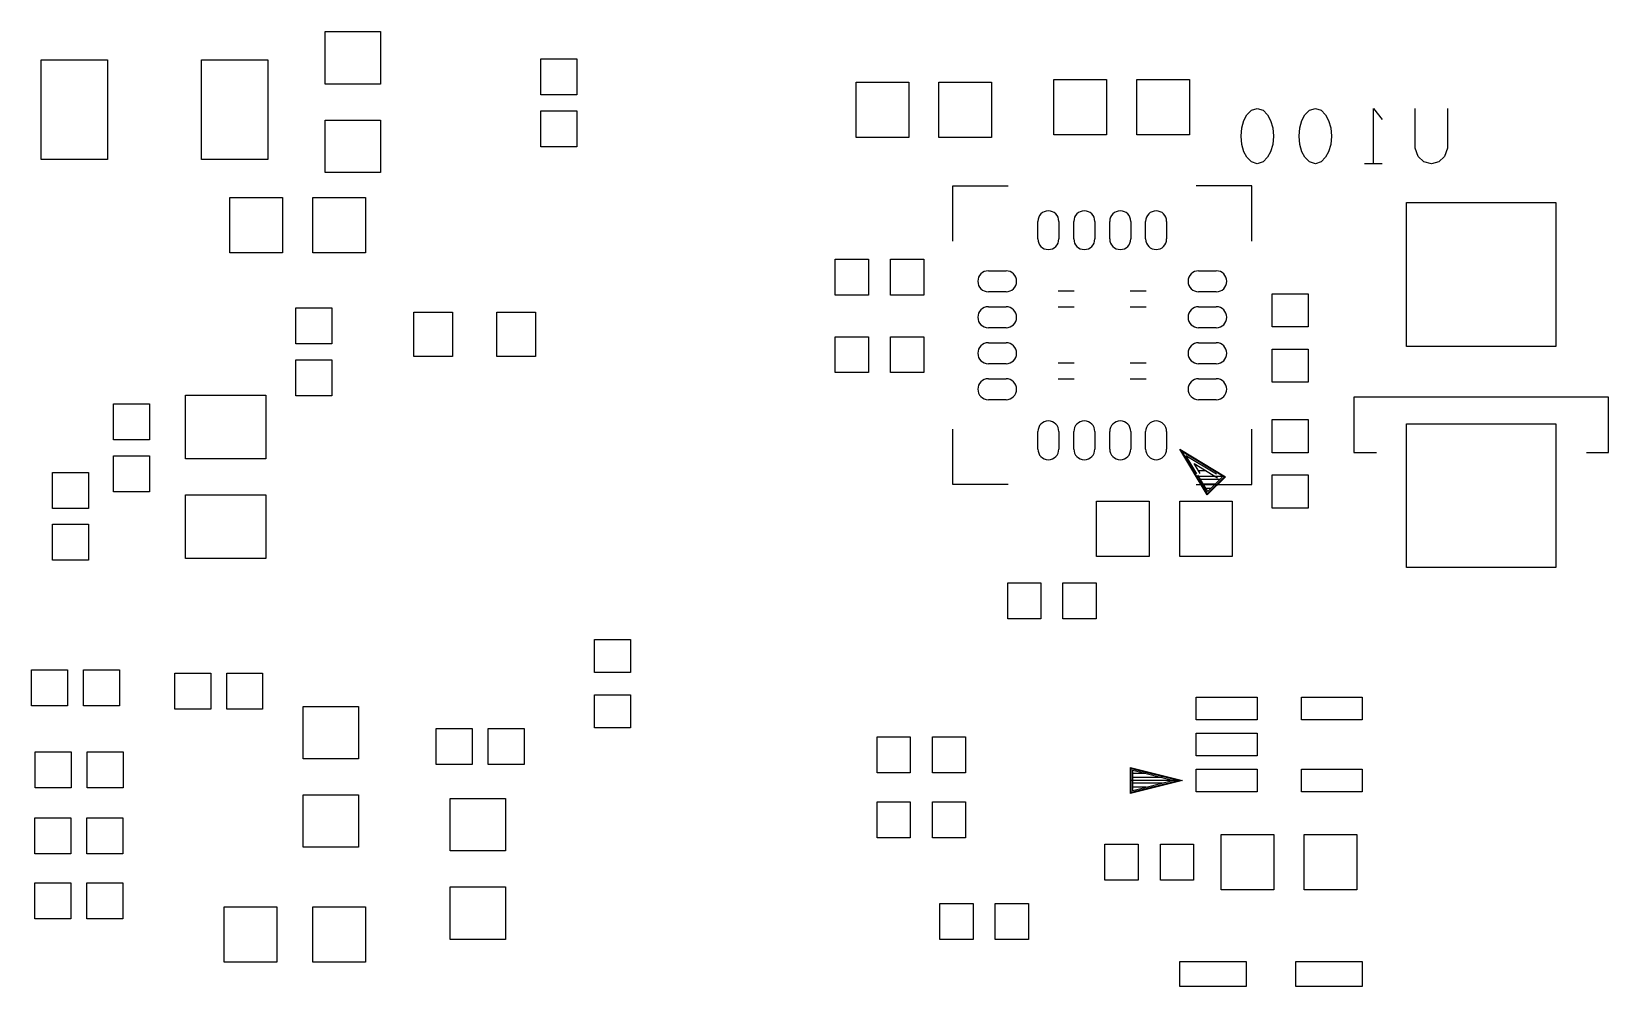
# Model space of a CAD drawing. Header units: millimetres. Extents: x -190 to 348, y -330 to 190.
# Drawn here: x 46.75 to 75.25, y -92.86 to -75.59 of the extents above; entities that cross this region are included whole.
import ezdxf

# ---------------------------------------------------------------- set-up
doc = ezdxf.new("R2010")
doc.units = ezdxf.units.MM
doc.layers.add('4_SIKCREN_BOTTOM_', color=7, linetype='Continuous')
doc.layers.add('5_SOLDER_PASTE_BOTTOM_', color=7, linetype='Continuous')

msp = doc.modelspace()

# ---------------------------------------------------------------- linework, layer by layer
at = {"layer": '4_SIKCREN_BOTTOM_', "color": 7}
for p, q in [((68.621, -77.333), (68.661, -77.201)), ((68.661, -77.201), (68.715, -77.099)), ((68.715, -77.099), (68.796, -77.015)), ((68.796, -77.015), (68.903, -76.982)), ((68.903, -76.982), (69.009, -77.015)), ((69.009, -77.015), (69.088, -77.099)), ((69.088, -77.099), (69.141, -77.201)), ((69.141, -77.201), (69.182, -77.333)), ((69.67, -77.333), (69.71, -77.201)), ((69.71, -77.201), (69.764, -77.099)), ((69.764, -77.099), (69.845, -77.015)), ((69.845, -77.015), (69.952, -76.982)), ((69.952, -76.982), (70.058, -77.015)), ((70.058, -77.015), (70.137, -77.099)), ((70.137, -77.099), (70.19, -77.201)), ((70.19, -77.201), (70.231, -77.333)), ((71.001, -76.982), (71.161, -77.183)), ((71.001, -77.983), (71.001, -76.982)), ((71.755, -77.701), (71.755, -76.982)), ((72.342, -76.982), (72.342, -77.701)), ((68.608, -77.483), (68.621, -77.333)), ((68.621, -77.633), (68.608, -77.483)), ((69.182, -77.333), (69.195, -77.483)), ((69.195, -77.483), (69.182, -77.633)), ((69.657, -77.483), (69.67, -77.333)), ((69.67, -77.633), (69.657, -77.483)), ((70.231, -77.333), (70.244, -77.483)), ((70.244, -77.483), (70.231, -77.633)), ((68.661, -77.767), (68.621, -77.633)), ((68.715, -77.866), (68.661, -77.767)), ((69.141, -77.767), (69.088, -77.866)), ((69.182, -77.633), (69.141, -77.767)), ((69.71, -77.767), (69.67, -77.633)), ((69.764, -77.866), (69.71, -77.767)), ((70.19, -77.767), (70.137, -77.866)), ((70.231, -77.633), (70.19, -77.767)), ((71.808, -77.851), (71.755, -77.701)), ((72.342, -77.701), (72.288, -77.851)), ((68.796, -77.95), (68.715, -77.866)), ((68.903, -77.983), (68.796, -77.95)), ((69.009, -77.95), (68.903, -77.983)), ((69.088, -77.866), (69.009, -77.95)), ((69.845, -77.95), (69.764, -77.866)), ((69.952, -77.983), (69.845, -77.95)), ((70.058, -77.95), (69.952, -77.983)), ((70.137, -77.866), (70.058, -77.95)), ((71.161, -77.983), (70.841, -77.983)), ((71.915, -77.95), (71.808, -77.851)), ((72.05, -77.983), (71.915, -77.95)), ((72.182, -77.95), (72.05, -77.983)), ((72.288, -77.851), (72.182, -77.95)), ((63.401, -78.384), (64.399, -78.384)), ((63.401, -79.385), (63.401, -78.384)), ((68.801, -78.384), (67.8, -78.384)), ((68.801, -79.385), (68.801, -78.384)), ((70.65, -82.205), (70.65, -83.203)), ((75.25, -82.205), (70.65, -82.205)), ((75.25, -83.203), (75.25, -82.205)), ((63.401, -83.784), (63.401, -82.784)), ((68.801, -83.784), (68.801, -82.784)), ((67.503, -83.147), (68.329, -83.642)), ((67.998, -83.972), (67.503, -83.147)), ((67.805, -83.627), (67.539, -83.182)), ((67.539, -83.182), (68.308, -83.645)), ((70.65, -83.203), (71.059, -83.203)), ((74.851, -83.203), (75.25, -83.203)), ((67.81, -83.589), (67.612, -83.256)), ((67.612, -83.256), (68.163, -83.589)), ((67.869, -83.586), (67.762, -83.406)), ((67.762, -83.406), (68.184, -83.66)), ((64.399, -83.784), (63.401, -83.784)), ((67.8, -83.784), (68.801, -83.784)), ((68.001, -83.952), (67.805, -83.627)), ((68.301, -83.64), (67.813, -83.64)), ((68.006, -83.911), (67.826, -83.612)), ((67.981, -83.538), (67.841, -83.538)), ((68.224, -83.69), (67.871, -83.69)), ((68.141, -83.774), (67.922, -83.774)), ((68.329, -83.642), (67.998, -83.972)), ((68.308, -83.645), (68.001, -83.952)), ((68.265, -83.65), (68.006, -83.911)), ((68.057, -83.858), (67.973, -83.858)), ((66.612, -88.9), (67.549, -89.134)), ((66.612, -89.367), (66.612, -88.9)), ((66.624, -89.134), (66.624, -88.918)), ((66.624, -88.918), (67.495, -89.134)), ((67.549, -89.134), (66.612, -89.367)), ((66.624, -89.352), (66.624, -89.134)), ((67.495, -89.134), (66.624, -89.352)), ((67.498, -89.134), (66.624, -89.134)), ((66.65, -89.134), (66.65, -88.948)), ((66.65, -88.948), (67.391, -89.134)), ((66.891, -89.009), (66.65, -89.009)), ((67.188, -89.083), (66.65, -89.083)), ((66.65, -89.319), (66.65, -89.134)), ((67.391, -89.134), (66.65, -89.319)), ((67.188, -89.184), (66.65, -89.184)), ((66.891, -89.258), (66.65, -89.258))]:
    msp.add_line(p, q, dxfattribs=at)
at = {"layer": '5_SOLDER_PASTE_BOTTOM_', "color": 4}
for p, q in [((52.055, -76.543), (52.055, -75.593)), ((52.055, -75.593), (53.055, -75.593)), ((53.055, -75.593), (53.055, -76.543)), ((55.951, -76.738), (55.951, -76.088)), ((55.951, -76.088), (56.601, -76.088)), ((56.601, -76.088), (56.601, -76.738)), ((46.921, -77.905), (46.921, -76.105)), ((46.921, -76.105), (48.121, -76.105)), ((48.121, -76.105), (48.121, -77.905)), ((49.819, -77.905), (49.819, -76.105)), ((49.819, -76.105), (51.019, -76.105)), ((51.019, -76.105), (51.019, -77.905)), ((53.055, -76.543), (52.055, -76.543)), ((61.651, -77.51), (61.651, -76.51)), ((61.651, -76.51), (62.601, -76.51)), ((62.601, -76.51), (62.601, -77.51)), ((63.149, -77.51), (63.149, -76.51)), ((63.149, -76.51), (64.099, -76.51)), ((64.099, -76.51), (64.099, -77.51)), ((65.225, -77.459), (65.225, -76.459)), ((65.225, -76.459), (66.175, -76.459)), ((66.175, -76.459), (66.175, -77.459)), ((66.726, -77.459), (66.726, -76.459)), ((66.726, -76.459), (67.676, -76.459)), ((67.676, -76.459), (67.676, -77.459)), ((56.601, -76.738), (55.951, -76.738)), ((52.055, -78.143), (52.055, -77.193)), ((52.055, -77.193), (53.055, -77.193)), ((53.055, -77.193), (53.055, -78.143)), ((55.951, -77.678), (55.951, -77.028)), ((55.951, -77.028), (56.601, -77.028)), ((56.601, -77.028), (56.601, -77.678)), ((62.601, -77.51), (61.651, -77.51)), ((64.099, -77.51), (63.149, -77.51)), ((66.175, -77.459), (65.225, -77.459)), ((67.676, -77.459), (66.726, -77.459)), ((56.601, -77.678), (55.951, -77.678)), ((48.121, -77.905), (46.921, -77.905)), ((51.019, -77.905), (49.819, -77.905)), ((53.055, -78.143), (52.055, -78.143)), ((50.33, -79.593), (50.33, -78.593)), ((50.33, -78.593), (51.28, -78.593)), ((51.28, -78.593), (51.28, -79.593)), ((51.831, -79.593), (51.831, -78.593)), ((51.831, -78.593), (52.781, -78.593)), ((52.781, -78.593), (52.781, -79.593)), ((71.599, -81.285), (71.599, -78.685)), ((71.599, -78.685), (74.299, -78.685)), ((74.299, -78.685), (74.299, -81.285)), ((64.936, -79.344), (64.936, -79.025)), ((65.316, -79.025), (65.316, -79.344)), ((65.586, -79.344), (65.586, -79.025)), ((65.966, -79.025), (65.966, -79.344)), ((66.236, -79.344), (66.236, -79.025)), ((66.616, -79.025), (66.616, -79.344)), ((66.884, -79.344), (66.884, -79.025)), ((67.264, -79.025), (67.264, -79.344)), ((51.28, -79.593), (50.33, -79.593)), ((52.781, -79.593), (51.831, -79.593)), ((61.275, -80.358), (61.275, -79.708)), ((61.275, -79.708), (61.875, -79.708)), ((61.875, -79.708), (61.875, -80.358)), ((62.275, -80.358), (62.275, -79.708)), ((62.275, -79.708), (62.875, -79.708)), ((62.875, -79.708), (62.875, -80.358)), ((64.041, -79.919), (64.361, -79.919)), ((67.841, -79.919), (68.161, -79.919)), ((61.875, -80.358), (61.275, -80.358)), ((62.875, -80.358), (62.275, -80.358)), ((64.361, -80.299), (64.041, -80.299)), ((65.593, -80.289), (65.306, -80.289)), ((66.893, -80.289), (66.606, -80.289)), ((68.161, -80.299), (67.841, -80.299)), ((69.174, -80.935), (69.174, -80.335)), ((69.174, -80.335), (69.824, -80.335)), ((69.824, -80.335), (69.824, -80.935)), ((51.524, -81.239), (51.524, -80.589)), ((51.524, -80.589), (52.174, -80.589)), ((52.174, -80.589), (52.174, -81.239)), ((64.041, -80.569), (64.361, -80.569)), ((65.593, -80.576), (65.306, -80.576)), ((66.893, -80.576), (66.606, -80.576)), ((67.841, -80.569), (68.161, -80.569)), ((53.655, -81.469), (53.655, -80.669)), ((53.655, -80.669), (54.355, -80.669)), ((54.355, -80.669), (54.355, -81.469)), ((55.154, -81.469), (55.154, -80.669)), ((55.154, -80.669), (55.854, -80.669)), ((55.854, -80.669), (55.854, -81.469)), ((64.361, -80.949), (64.041, -80.949)), ((68.161, -80.949), (67.841, -80.949)), ((69.824, -80.935), (69.174, -80.935)), ((61.275, -81.76), (61.275, -81.11)), ((61.275, -81.11), (61.875, -81.11)), ((61.875, -81.11), (61.875, -81.76)), ((62.275, -81.76), (62.275, -81.11)), ((62.275, -81.11), (62.875, -81.11)), ((62.875, -81.11), (62.875, -81.76)), ((64.041, -81.22), (64.361, -81.22)), ((67.841, -81.22), (68.161, -81.22)), ((52.174, -81.239), (51.524, -81.239)), ((54.355, -81.469), (53.655, -81.469)), ((55.854, -81.469), (55.154, -81.469)), ((69.174, -81.933), (69.174, -81.333)), ((69.174, -81.333), (69.824, -81.333)), ((69.824, -81.333), (69.824, -81.933)), ((74.299, -81.285), (71.599, -81.285)), ((51.524, -82.179), (51.524, -81.529)), ((51.524, -81.529), (52.174, -81.529)), ((52.174, -81.529), (52.174, -82.179)), ((61.875, -81.76), (61.275, -81.76)), ((62.875, -81.76), (62.275, -81.76)), ((64.361, -81.6), (64.041, -81.6)), ((65.593, -81.59), (65.306, -81.59)), ((66.893, -81.59), (66.606, -81.59)), ((68.161, -81.6), (67.841, -81.6)), ((64.041, -81.87), (64.361, -81.87)), ((65.593, -81.877), (65.306, -81.877)), ((66.893, -81.877), (66.606, -81.877)), ((67.841, -81.87), (68.161, -81.87)), ((69.824, -81.933), (69.174, -81.933)), ((48.23, -82.974), (48.23, -82.324)), ((48.23, -82.324), (48.88, -82.324)), ((48.88, -82.324), (48.88, -82.974)), ((49.529, -83.318), (49.529, -82.168)), ((49.529, -82.168), (50.979, -82.168)), ((50.979, -82.168), (50.979, -83.318)), ((52.174, -82.179), (51.524, -82.179)), ((64.361, -82.25), (64.041, -82.25)), ((68.161, -82.25), (67.841, -82.25)), ((69.174, -83.208), (69.174, -82.608)), ((69.174, -82.608), (69.824, -82.608)), ((69.824, -82.608), (69.824, -83.208)), ((64.936, -83.144), (64.936, -82.824)), ((65.316, -82.824), (65.316, -83.144)), ((65.586, -83.144), (65.586, -82.824)), ((65.966, -82.824), (65.966, -83.144)), ((66.236, -83.144), (66.236, -82.824)), ((66.616, -82.824), (66.616, -83.144)), ((66.884, -83.144), (66.884, -82.824)), ((67.264, -82.824), (67.264, -83.144)), ((71.599, -85.285), (71.599, -82.685)), ((71.599, -82.685), (74.299, -82.685)), ((74.299, -82.685), (74.299, -85.285)), ((48.88, -82.974), (48.23, -82.974)), ((69.824, -83.208), (69.174, -83.208)), ((48.23, -83.914), (48.23, -83.264)), ((48.23, -83.264), (48.88, -83.264)), ((48.88, -83.264), (48.88, -83.914)), ((50.979, -83.318), (49.529, -83.318)), ((47.125, -84.214), (47.125, -83.564)), ((47.125, -83.564), (47.775, -83.564)), ((47.775, -83.564), (47.775, -84.214)), ((69.174, -84.209), (69.174, -83.609)), ((69.174, -83.609), (69.824, -83.609)), ((69.824, -83.609), (69.824, -84.209)), ((48.88, -83.914), (48.23, -83.914)), ((49.529, -85.119), (49.529, -83.969)), ((49.529, -83.969), (50.979, -83.969)), ((50.979, -83.969), (50.979, -85.119)), ((65.999, -85.085), (65.999, -84.085)), ((65.999, -84.085), (66.949, -84.085)), ((66.949, -84.085), (66.949, -85.085)), ((67.5, -85.085), (67.5, -84.085)), ((67.5, -84.085), (68.45, -84.085)), ((68.45, -84.085), (68.45, -85.085)), ((47.775, -84.214), (47.125, -84.214)), ((69.824, -84.209), (69.174, -84.209)), ((47.125, -85.153), (47.125, -84.503)), ((47.125, -84.503), (47.775, -84.503)), ((47.775, -84.503), (47.775, -85.153)), ((47.775, -85.153), (47.125, -85.153)), ((50.979, -85.119), (49.529, -85.119)), ((66.949, -85.085), (65.999, -85.085)), ((68.45, -85.085), (67.5, -85.085)), ((74.299, -85.285), (71.599, -85.285)), ((64.391, -86.21), (64.391, -85.56)), ((64.391, -85.56), (64.991, -85.56)), ((64.991, -85.56), (64.991, -86.21)), ((65.389, -86.21), (65.389, -85.56)), ((65.389, -85.56), (65.989, -85.56)), ((65.989, -85.56), (65.989, -86.21)), ((64.991, -86.21), (64.391, -86.21)), ((65.989, -86.21), (65.389, -86.21)), ((56.924, -87.183), (56.924, -86.583)), ((56.924, -86.583), (57.574, -86.583)), ((57.574, -86.583), (57.574, -87.183)), ((46.746, -87.785), (46.746, -87.135)), ((46.746, -87.135), (47.396, -87.135)), ((47.396, -87.135), (47.396, -87.785)), ((47.686, -87.785), (47.686, -87.135)), ((47.686, -87.135), (48.336, -87.135)), ((48.336, -87.135), (48.336, -87.785)), ((49.335, -87.843), (49.335, -87.193)), ((49.335, -87.193), (49.985, -87.193)), ((49.985, -87.193), (49.985, -87.843)), ((50.274, -87.843), (50.274, -87.193)), ((50.274, -87.193), (50.924, -87.193)), ((50.924, -87.193), (50.924, -87.843)), ((57.574, -87.183), (56.924, -87.183)), ((47.396, -87.785), (46.746, -87.785)), ((48.336, -87.785), (47.686, -87.785)), ((56.924, -88.184), (56.924, -87.584)), ((56.924, -87.584), (57.574, -87.584)), ((57.574, -87.584), (57.574, -88.184)), ((67.799, -88.038), (67.799, -87.628)), ((67.799, -87.628), (68.899, -87.628)), ((68.899, -87.628), (68.899, -88.038)), ((69.699, -88.038), (69.699, -87.628)), ((69.699, -87.628), (70.799, -87.628)), ((70.799, -87.628), (70.799, -88.038)), ((49.985, -87.843), (49.335, -87.843)), ((50.924, -87.843), (50.274, -87.843)), ((51.654, -88.745), (51.654, -87.795)), ((51.654, -87.795), (52.654, -87.795)), ((52.654, -87.795), (52.654, -88.745)), ((68.899, -88.038), (67.799, -88.038)), ((70.799, -88.038), (69.699, -88.038)), ((54.059, -88.844), (54.059, -88.194)), ((54.059, -88.194), (54.709, -88.194)), ((54.709, -88.194), (54.709, -88.844)), ((55.001, -88.844), (55.001, -88.194)), ((55.001, -88.194), (55.651, -88.194)), ((55.651, -88.194), (55.651, -88.844)), ((57.574, -88.184), (56.924, -88.184)), ((62.029, -88.994), (62.029, -88.344)), ((62.029, -88.344), (62.629, -88.344)), ((62.629, -88.344), (62.629, -88.994)), ((63.03, -88.994), (63.03, -88.344)), ((63.03, -88.344), (63.63, -88.344)), ((63.63, -88.344), (63.63, -88.994)), ((67.799, -88.688), (67.799, -88.278)), ((67.799, -88.278), (68.899, -88.278)), ((68.899, -88.278), (68.899, -88.688)), ((46.81, -89.268), (46.81, -88.618)), ((46.81, -88.618), (47.46, -88.618)), ((47.46, -88.618), (47.46, -89.268)), ((47.75, -89.268), (47.75, -88.618)), ((47.75, -88.618), (48.4, -88.618)), ((48.4, -88.618), (48.4, -89.268)), ((52.654, -88.745), (51.654, -88.745)), ((54.709, -88.844), (54.059, -88.844)), ((55.651, -88.844), (55.001, -88.844)), ((68.899, -88.688), (67.799, -88.688)), ((67.799, -89.339), (67.799, -88.929)), ((67.799, -88.929), (68.899, -88.929)), ((68.899, -88.929), (68.899, -89.339)), ((69.699, -89.339), (69.699, -88.929)), ((69.699, -88.929), (70.799, -88.929)), ((70.799, -88.929), (70.799, -89.339)), ((62.629, -88.994), (62.029, -88.994)), ((63.63, -88.994), (63.03, -88.994)), ((47.46, -89.268), (46.81, -89.268)), ((48.4, -89.268), (47.75, -89.268)), ((51.654, -90.343), (51.654, -89.393)), ((51.654, -89.393), (52.654, -89.393)), ((52.654, -89.393), (52.654, -90.343)), ((54.316, -90.409), (54.316, -89.459)), ((54.316, -89.459), (55.316, -89.459)), ((55.316, -89.459), (55.316, -90.409)), ((68.899, -89.339), (67.799, -89.339)), ((70.799, -89.339), (69.699, -89.339)), ((62.029, -90.17), (62.029, -89.52)), ((62.029, -89.52), (62.629, -89.52)), ((62.629, -89.52), (62.629, -90.17)), ((63.03, -90.17), (63.03, -89.52)), ((63.03, -89.52), (63.63, -89.52)), ((63.63, -89.52), (63.63, -90.17)), ((46.805, -90.459), (46.805, -89.809)), ((46.805, -89.809), (47.455, -89.809)), ((47.455, -89.809), (47.455, -90.459)), ((47.745, -90.459), (47.745, -89.809)), ((47.745, -89.809), (48.394, -89.809)), ((48.394, -89.809), (48.394, -90.459)), ((52.654, -90.343), (51.654, -90.343)), ((62.629, -90.17), (62.029, -90.17)), ((63.63, -90.17), (63.03, -90.17)), ((66.149, -90.934), (66.149, -90.284)), ((66.149, -90.284), (66.749, -90.284)), ((66.749, -90.284), (66.749, -90.934)), ((67.15, -90.934), (67.15, -90.284)), ((67.15, -90.284), (67.75, -90.284)), ((67.75, -90.284), (67.75, -90.934)), ((68.25, -91.109), (68.25, -90.109)), ((68.25, -90.109), (69.2, -90.109)), ((69.2, -90.109), (69.2, -91.109)), ((69.751, -91.109), (69.751, -90.109)), ((69.751, -90.109), (70.701, -90.109)), ((70.701, -90.109), (70.701, -91.109)), ((47.455, -90.459), (46.805, -90.459)), ((48.394, -90.459), (47.745, -90.459)), ((55.316, -90.409), (54.316, -90.409)), ((46.805, -91.633), (46.805, -90.983)), ((46.805, -90.983), (47.455, -90.983)), ((47.455, -90.983), (47.455, -91.633)), ((47.745, -91.633), (47.745, -90.983)), ((47.745, -90.983), (48.394, -90.983)), ((48.394, -90.983), (48.394, -91.633)), ((54.316, -92.009), (54.316, -91.059)), ((54.316, -91.059), (55.316, -91.059)), ((55.316, -91.059), (55.316, -92.009)), ((66.749, -90.934), (66.149, -90.934)), ((67.75, -90.934), (67.15, -90.934)), ((69.2, -91.109), (68.25, -91.109)), ((70.701, -91.109), (69.751, -91.109)), ((50.231, -92.42), (50.231, -91.42)), ((50.231, -91.42), (51.181, -91.42)), ((51.181, -91.42), (51.181, -92.42)), ((51.831, -92.42), (51.831, -91.42)), ((51.831, -91.42), (52.781, -91.42)), ((52.781, -91.42), (52.781, -92.42)), ((63.164, -92.009), (63.164, -91.359)), ((63.164, -91.359), (63.764, -91.359)), ((63.764, -91.359), (63.764, -92.009)), ((64.165, -92.009), (64.165, -91.359)), ((64.165, -91.359), (64.765, -91.359)), ((64.765, -91.359), (64.765, -92.009)), ((47.455, -91.633), (46.805, -91.633)), ((48.394, -91.633), (47.745, -91.633)), ((55.316, -92.009), (54.316, -92.009)), ((63.764, -92.009), (63.164, -92.009)), ((64.765, -92.009), (64.165, -92.009)), ((51.181, -92.42), (50.231, -92.42)), ((52.781, -92.42), (51.831, -92.42)), ((67.5, -92.859), (67.5, -92.409)), ((67.5, -92.409), (68.699, -92.409)), ((68.699, -92.409), (68.699, -92.859)), ((69.601, -92.859), (69.601, -92.409)), ((69.601, -92.409), (70.8, -92.409)), ((70.8, -92.409), (70.8, -92.859)), ((68.699, -92.859), (67.5, -92.859)), ((70.8, -92.859), (69.601, -92.859))]:
    msp.add_line(p, q, dxfattribs=at)
for centre, start, end in [((65.126, -79.025), 0, 180), ((65.776, -79.025), 0, 180), ((66.426, -79.025), 0, 180), ((67.074, -79.025), 0, 180), ((65.126, -79.344), 180, 0), ((65.776, -79.344), 180, 0), ((66.426, -79.344), 180, 0), ((67.074, -79.344), 180, 0), ((64.041, -80.109), 90, 270), ((64.361, -80.109), 270, 90), ((67.841, -80.109), 90, 270), ((68.161, -80.109), 270, 90), ((64.041, -80.759), 90, 270), ((64.361, -80.759), 270, 90), ((67.841, -80.759), 90, 270), ((68.161, -80.759), 270, 90), ((64.041, -81.41), 90, 270), ((64.361, -81.41), 270, 90), ((67.841, -81.41), 90, 270), ((68.161, -81.41), 270, 90), ((64.041, -82.06), 90, 270), ((64.361, -82.06), 270, 90), ((67.841, -82.06), 90, 270), ((68.161, -82.06), 270, 90), ((65.126, -82.824), 0, 180), ((65.776, -82.824), 0, 180), ((66.426, -82.824), 0, 180), ((67.074, -82.824), 0, 180), ((65.126, -83.144), 180, 0), ((65.776, -83.144), 180, 0), ((66.426, -83.144), 180, 0), ((67.074, -83.144), 180, 0)]:
    msp.add_arc(centre, 0.19, start, end, dxfattribs=at)

doc.saveas('drawing.dxf')
